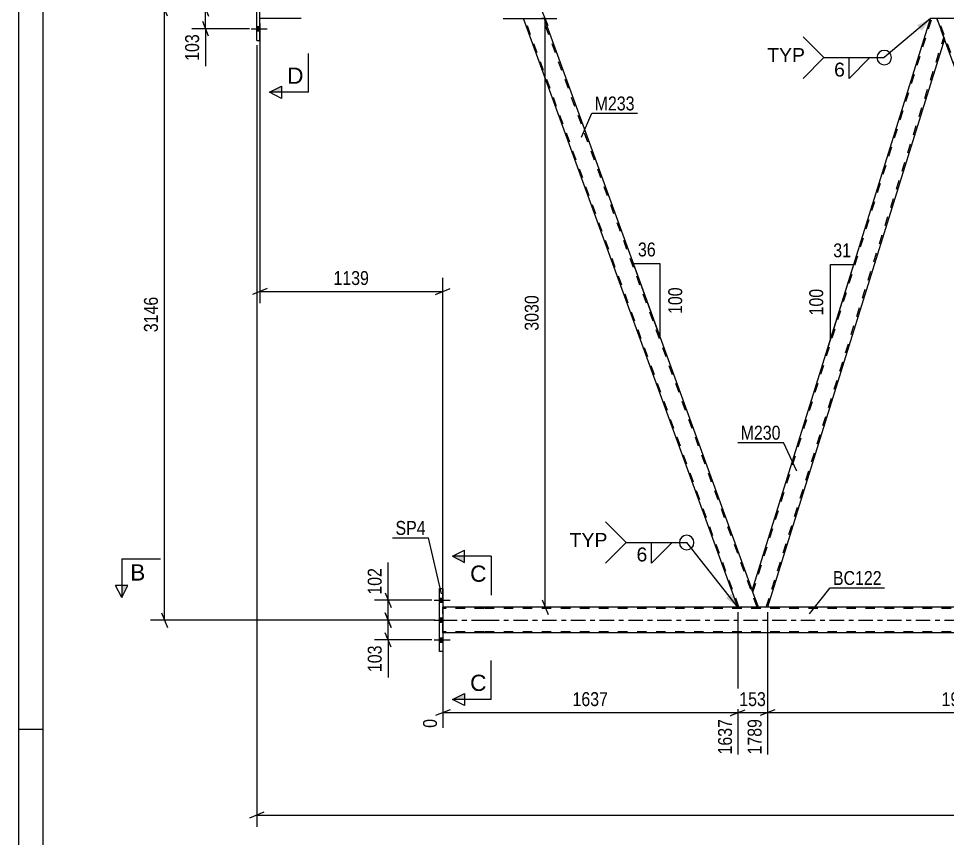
# Model space of a CAD drawing. Header units: millimetres. Extents: x 0 to 841, y 0 to 594.
# Drawn here: x 0 to 191.2, y 275.5 to 444.4 of the extents above; entities that cross this region are included whole.
import ezdxf

# ---------------------------------------------------------------- set-up
doc = ezdxf.new("R2010")
doc.units = ezdxf.units.MM
doc.linetypes.add('DXK_LINE_DOT2', pattern=[3.9198, 1.9599, -1.9599])
doc.linetypes.add('DXK_LINE_DOT3', pattern=[5.9187, 2.979, -0.9799, 0.9799, -0.9799])
doc.styles.add('Arial', font='ARIAL.TTF', dxfattribs={"height": 0.2})
doc.styles.add('Arial Narrow', font='ARIALN.TTF', dxfattribs={"height": 0.2})

# ---------------------------------------------------------------- blocks, each defined once
blk = doc.blocks.new('Unknown-272366397-1135')
at = {"color": 5, "linetype": 'Continuous'}
for p, q in [((0, 594), (0, 0)), ((5, 589), (5, 5)), ((5, 298), (0, 298))]:
    blk.add_line(p, q, dxfattribs=at)
blk = doc.blocks.new('Part-272366397-2933 - 2830')
at = {"color": 2, "linetype": 'Continuous'}
for p, q in [((148.07, 323.14), (103.95, 444.36)), ((103.95, 444.36), (108.2, 444.36)), ((108.2, 444.36), (151.06, 326.61))]:
    blk.add_line(p, q, dxfattribs=at)
at = {"color": 7, "linetype": 'DXK_LINE_DOT2'}
for p, q in [((148.32, 323.14), (104.2, 444.36)), ((108.16, 444.36), (107.69, 444.36)), ((152.07, 323.14), (107.95, 444.36)), ((152.32, 323.14), (151.06, 326.61)), ((152.32, 323.14), (148.07, 323.14))]:
    blk.add_line(p, q, dxfattribs=at)
blk = doc.blocks.new('Part-272366397-2911 - 2830')
at = {"color": 2, "linetype": 'Continuous'}
for p, q in [((49.02, 439.86), (49.02, 452.86)), ((49.02, 452.86), (49.66, 452.86)), ((49.66, 439.86), (49.66, 452.86)), ((49.02, 439.86), (49.66, 439.86))]:
    blk.add_line(p, q, dxfattribs=at)
blk = doc.blocks.new('Part-272366397-2989 - 2830')
at = {"color": 7, "linetype": 'DXK_LINE_DOT2'}
blk.add_line((49.66, 444.36), (49.66, 448.36), dxfattribs=at)
at = {"color": 2, "linetype": 'Continuous'}
blk.add_line((58.18, 444.36), (49.66, 444.36), dxfattribs=at)
blk = doc.blocks.new('Part-272366397-3005 - 2830')
at = {"color": 2, "linetype": 'Continuous'}
for p, q in [((86.69, 327), (87.33, 327)), ((86.69, 314), (86.69, 327)), ((87.33, 327), (87.33, 314)), ((87.33, 314), (86.69, 314))]:
    blk.add_line(p, q, dxfattribs=at)
blk = doc.blocks.new('Part-272366397-3033 - 2830')
at = {"color": 2, "linetype": 'Continuous'}
for p, q in [((151.06, 326.61), (187.76, 444.36)), ((189.08, 444.36), (187.76, 444.36)), ((189.08, 444.36), (190.63, 440.11)), ((190.63, 440.11), (154.17, 323.14)), ((152.32, 323.14), (151.06, 326.61))]:
    blk.add_line(p, q, dxfattribs=at)
at = {"color": 7, "linetype": 'DXK_LINE_DOT2'}
for p, q in [((151.2, 326.24), (188.01, 444.36)), ((153.92, 323.14), (190.49, 440.48)), ((154.17, 323.14), (152.32, 323.14))]:
    blk.add_line(p, q, dxfattribs=at)
blk = doc.blocks.new('Part-272366397-3038 - 2830')
at = {"color": 2, "linetype": 'Continuous'}
for p, q in [((193.34, 444.36), (189.08, 444.36)), ((235.7, 327.96), (193.34, 444.36)), ((231.45, 327.96), (190.63, 440.11))]:
    blk.add_line(p, q, dxfattribs=at)
at = {"color": 7, "linetype": 'DXK_LINE_DOT2'}
for p, q in [((190.63, 440.11), (189.08, 444.36)), ((233.46, 323.14), (189.34, 444.36)), ((193.3, 444.36), (192.83, 444.36)), ((237.2, 323.14), (193.08, 444.36)), ((233.2, 323.14), (231.45, 327.96)), ((237.46, 323.14), (235.7, 327.96)), ((237.46, 323.14), (233.2, 323.14))]:
    blk.add_line(p, q, dxfattribs=at)
blk = doc.blocks.new('Part-272366397-3078 - 2830')
at = {"color": 2, "linetype": 'Continuous'}
for p, q in [((95.85, 323.14), (87.33, 323.14)), ((228.74, 323.14), (95.95, 323.14)), ((95.85, 317.86), (87.33, 317.86)), ((228.74, 317.86), (95.95, 317.86))]:
    blk.add_line(p, q, dxfattribs=at)
at = {"color": 7, "linetype": 'DXK_LINE_DOT2'}
for p, q in [((87.33, 317.86), (87.33, 323.14)), ((95.85, 322.9), (87.33, 322.9)), ((768.21, 322.9), (95.95, 322.9)), ((95.85, 318.1), (87.33, 318.1)), ((768.21, 318.1), (95.95, 318.1))]:
    blk.add_line(p, q, dxfattribs=at)
at = {"color": 7, "linetype": 'DXK_LINE_DOT3'}
for p, q in [((87.33, 320.5), (95.85, 320.5)), ((95.95, 320.5), (768.21, 320.5))]:
    blk.add_line(p, q, dxfattribs=at)
blk = doc.blocks.new('Bolt-272366397-3118 - 2830')
at = {"linetype": 'Continuous'}
for points in [[(49.66, 450.02), (49.66, 450.9), (49.02, 450.9), (49.02, 450.02)], [(49.66, 450.02), (49.66, 450.9), (49.02, 450.9), (49.02, 450.02)], [(49.66, 450.02), (49.66, 450.9), (49.02, 450.9), (49.02, 450.02)], [(49.66, 445.92), (49.66, 446.8), (49.02, 446.8), (49.02, 445.92)], [(49.66, 445.92), (49.66, 446.8), (49.02, 446.8), (49.02, 445.92)], [(49.66, 441.82), (49.66, 442.7), (49.02, 442.7), (49.02, 441.82)], [(49.66, 441.82), (49.66, 442.7), (49.02, 442.7), (49.02, 441.82)], [(49.66, 441.82), (49.66, 442.7), (49.02, 442.7), (49.02, 441.82)]]:
    blk.add_hatch(color=1, dxfattribs=at).paths.add_polyline_path(points)
at = {"color": 1, "linetype": 'Continuous'}
for p, q in [((47.86, 450.46), (51.18, 450.46)), ((47.86, 450.46), (51.18, 450.46)), ((47.86, 450.46), (51.18, 450.46)), ((49.02, 450.9), (49.66, 450.9)), ((49.02, 450.9), (49.66, 450.9)), ((49.02, 450.9), (49.66, 450.9)), ((49.02, 450.02), (49.66, 450.02)), ((49.02, 450.02), (49.66, 450.02)), ((49.02, 450.02), (49.66, 450.02)), ((47.86, 446.36), (51.18, 446.36)), ((47.86, 446.36), (51.18, 446.36)), ((49.02, 446.8), (49.66, 446.8)), ((49.02, 446.8), (49.66, 446.8)), ((49.02, 445.92), (49.66, 445.92)), ((49.02, 445.92), (49.66, 445.92)), ((47.86, 442.26), (51.18, 442.26)), ((47.86, 442.26), (51.18, 442.26)), ((47.86, 442.26), (51.18, 442.26)), ((49.02, 442.7), (49.66, 442.7)), ((49.02, 442.7), (49.66, 442.7)), ((49.02, 442.7), (49.66, 442.7)), ((49.02, 441.82), (49.66, 441.82)), ((49.02, 441.82), (49.66, 441.82)), ((49.02, 441.82), (49.66, 441.82))]:
    blk.add_line(p, q, dxfattribs=at)
blk = doc.blocks.new('Bolt-272366397-3119 - 2830')
at = {"linetype": 'Continuous'}
for points in [[(87.33, 324.16), (87.33, 325.04), (86.69, 325.04), (86.69, 324.16)], [(87.33, 324.16), (87.33, 325.04), (86.69, 325.04), (86.69, 324.16)], [(87.33, 324.16), (87.33, 325.04), (86.69, 325.04), (86.69, 324.16)], [(87.33, 320.06), (87.33, 320.94), (86.69, 320.94), (86.69, 320.06)], [(87.33, 320.06), (87.33, 320.94), (86.69, 320.94), (86.69, 320.06)], [(87.33, 315.96), (87.33, 316.84), (86.69, 316.84), (86.69, 315.96)], [(87.33, 315.96), (87.33, 316.84), (86.69, 316.84), (86.69, 315.96)], [(87.33, 315.96), (87.33, 316.84), (86.69, 316.84), (86.69, 315.96)]]:
    blk.add_hatch(color=1, dxfattribs=at).paths.add_polyline_path(points)
at = {"color": 1, "linetype": 'Continuous'}
for p, q in [((85.53, 324.6), (88.85, 324.6)), ((85.53, 324.6), (88.85, 324.6)), ((85.53, 324.6), (88.85, 324.6)), ((86.69, 325.04), (87.33, 325.04)), ((86.69, 325.04), (87.33, 325.04)), ((86.69, 325.04), (87.33, 325.04)), ((86.69, 324.16), (87.33, 324.16)), ((86.69, 324.16), (87.33, 324.16)), ((86.69, 324.16), (87.33, 324.16)), ((85.53, 320.5), (88.85, 320.5)), ((85.53, 320.5), (88.85, 320.5)), ((86.69, 320.94), (87.33, 320.94)), ((86.69, 320.94), (87.33, 320.94)), ((86.69, 320.06), (87.33, 320.06)), ((86.69, 320.06), (87.33, 320.06)), ((85.53, 316.4), (88.85, 316.4)), ((85.53, 316.4), (88.85, 316.4)), ((85.53, 316.4), (88.85, 316.4)), ((86.69, 316.84), (87.33, 316.84)), ((86.69, 316.84), (87.33, 316.84)), ((86.69, 316.84), (87.33, 316.84)), ((86.69, 315.96), (87.33, 315.96)), ((86.69, 315.96), (87.33, 315.96)), ((86.69, 315.96), (87.33, 315.96))]:
    blk.add_line(p, q, dxfattribs=at)
blk = doc.blocks.new('StraightDimension-272366397-4164 - 2830')
at = {"color": 7, "linetype": 'Continuous'}
for p, q in [((109.02, 442.86), (107.82, 445.86)), ((99.75, 444.36), (110.82, 444.36)), ((108.42, 323.14), (108.42, 444.36)), ((107.82, 324.64), (109.02, 321.64)), ((115.92, 323.14), (105.57, 323.14))]:
    blk.add_line(p, q, dxfattribs=at)
at = {"color": 0}
blk.add_wipeout([(107.67, 388.01), (103.47, 388.01), (103.47, 379.49), (107.67, 379.49)], dxfattribs=at)
at = {"color": 3, "style": 'Arial Narrow'}
blk.add_text('3030', height=2.863, rotation=90.0002, dxfattribs=at).set_placement((107.07, 380.09))
blk = doc.blocks.new('StraightDimension-272366397-16537 - 2830')
at = {"color": 7, "linetype": 'Continuous'}
for p, q in [((75.5, 322), (76.7, 319)), ((85.1, 320.5), (73.25, 320.5)), ((76.1, 316.4), (76.1, 320.5)), ((76.7, 314.9), (75.5, 317.9)), ((85.1, 316.4), (73.25, 316.4))]:
    blk.add_line(p, q, dxfattribs=at)
at = {"color": 0}
blk.add_wipeout([(75.35, 315.88), (71.15, 315.88), (71.15, 309.19), (75.35, 309.19)], dxfattribs=at)
at = {"color": 7, "linetype": 'Continuous'}
blk.add_line((76.1, 316.4), (76.1, 308.67), dxfattribs=at)
blk.add_line((76.1, 316.4), (76.1, 308.67), dxfattribs=at)
at = {"color": 3, "style": 'Arial Narrow'}
blk.add_text('103', height=2.863, rotation=90.0002, dxfattribs=at).set_placement((74.75, 309.79))
blk = doc.blocks.new('AngleDimension-272366397-3921 - 2830')
at = {"color": 7, "linetype": 'Continuous'}
for p, q in [((167.15, 393.7), (171.97, 393.7)), ((167.15, 378.24), (171.97, 393.7)), ((167.15, 378.24), (167.15, 393.7)), ((166.67, 376.7), (167.15, 378.24))]:
    blk.add_line(p, q, dxfattribs=at)
at = {"color": 0}
for points in [[(171.99, 394.6), (171.99, 398.8), (167.13, 398.8), (167.13, 394.6)], [(166.25, 389.31), (162.05, 389.31), (162.05, 382.63), (166.25, 382.63)]]:
    blk.add_wipeout(points, dxfattribs=at)
at = {"color": 3, "style": 'Arial Narrow'}
blk.add_text('31', height=2.863, dxfattribs=at).set_placement((167.73, 395.2))
blk.add_text('100', height=2.863, rotation=90.0002, dxfattribs=at).set_placement((165.65, 383.23))
blk = doc.blocks.new('StraightDimension-272366397-3195 - 2830')
at = {"color": 7, "linetype": 'Continuous'}
for p, q in [((148.07, 322.14), (148.07, 292.82)), ((87.33, 316.86), (87.33, 298.31)), ((88.83, 302.04), (85.83, 300.84)), ((87.33, 301.44), (148.07, 301.44)), ((146.57, 300.84), (149.57, 302.04))]:
    blk.add_line(p, q, dxfattribs=at)
at = {"color": 0}
blk.add_wipeout([(121.95, 302.19), (121.95, 306.39), (113.44, 306.39), (113.44, 302.19)], dxfattribs=at)
at = {"color": 0, "linetype": 'Continuous'}
for points in [[(86.73, 300.74), (82.53, 300.74), (82.53, 297.71), (86.73, 297.71)], [(147.47, 300.74), (143.27, 300.74), (143.27, 292.22), (147.47, 292.22)]]:
    blk.add_wipeout(points, dxfattribs=at)
at = {"color": 3, "style": 'Arial Narrow'}
blk.add_text('1637', height=2.863, dxfattribs=at).set_placement((114.04, 302.79))
at = {"color": 3, "linetype": 'Continuous', "style": 'Arial Narrow'}
for s, height, p in [('0', 2.86, (86.13, 298.31)), ('1637', 2.863, (146.87, 292.82))]:
    blk.add_text(s, height=height, rotation=90.0002, dxfattribs=at).set_placement(p)
blk = doc.blocks.new('StraightDimension-272366397-3166 - 2830')
at = {"color": 7, "linetype": 'Continuous'}
for p, q in [((148.07, 322.14), (148.07, 292.82)), ((154.17, 322.14), (154.17, 292.82)), ((146.57, 300.84), (149.57, 302.04)), ((148.07, 301.44), (154.17, 301.44)), ((155.67, 302.04), (152.67, 300.84))]:
    blk.add_line(p, q, dxfattribs=at)
at = {"color": 0}
blk.add_wipeout([(154.46, 302.19), (154.46, 306.39), (147.78, 306.39), (147.78, 302.19)], dxfattribs=at)
at = {"color": 0, "linetype": 'Continuous'}
blk.add_wipeout([(153.57, 300.74), (149.37, 300.74), (149.37, 292.22), (153.57, 292.22)], dxfattribs=at)
at = {"color": 3, "style": 'Arial Narrow'}
blk.add_text('153', height=2.863, dxfattribs=at).set_placement((148.38, 302.79))
at = {"color": 3, "linetype": 'Continuous', "style": 'Arial Narrow'}
blk.add_text('1789', height=2.863, rotation=90.0002, dxfattribs=at).set_placement((152.97, 292.82))
blk = doc.blocks.new('StraightDimension-272366397-3236 - 2830')
at = {"color": 7, "linetype": 'Continuous'}
for p, q in [((154.17, 322.14), (154.17, 292.82)), ((233.2, 322.14), (233.2, 292.82)), ((155.67, 302.04), (152.67, 300.84)), ((154.17, 301.44), (233.2, 301.44)), ((231.7, 300.84), (234.7, 302.04))]:
    blk.add_line(p, q, dxfattribs=at)
at = {"color": 0}
blk.add_wipeout([(197.94, 302.19), (197.94, 306.39), (189.43, 306.39), (189.43, 302.19)], dxfattribs=at)
at = {"color": 0, "linetype": 'Continuous'}
blk.add_wipeout([(232.6, 300.74), (228.4, 300.74), (228.4, 292.22), (232.6, 292.22)], dxfattribs=at)
at = {"color": 3, "style": 'Arial Narrow'}
blk.add_text('1976', height=2.863, dxfattribs=at).set_placement((190.03, 302.79))
at = {"color": 3, "linetype": 'Continuous', "style": 'Arial Narrow'}
blk.add_text('3765', height=2.863, rotation=90.0002, dxfattribs=at).set_placement((232, 292.82))
blk = doc.blocks.new('StraightDimension-272366397-3899 - 2830')
at = {"color": 7, "linetype": 'Continuous'}
for p, q in [((49.66, 443.36), (49.66, 385.75)), ((87.33, 324.14), (87.33, 391)), ((51.16, 388.75), (48.16, 387.55)), ((85.83, 387.55), (88.83, 388.75)), ((49.66, 388.15), (87.33, 388.15))]:
    blk.add_line(p, q, dxfattribs=at)
at = {"color": 0}
blk.add_wipeout([(72.75, 388.9), (72.75, 393.1), (64.23, 393.1), (64.23, 388.9)], dxfattribs=at)
at = {"color": 3, "style": 'Arial Narrow'}
blk.add_text('1139', height=2.863, dxfattribs=at).set_placement((64.83, 389.5))
blk = doc.blocks.new('StraightDimension-272366397-4148 - 2830')
at = {"color": 7, "linetype": 'Continuous'}
for p, q in [((30.63, 444.86), (29.43, 447.86)), ((48.02, 446.36), (27.18, 446.36)), ((30.03, 320.5), (30.03, 446.36)), ((29.43, 322), (30.63, 319)), ((85.69, 320.5), (27.18, 320.5))]:
    blk.add_line(p, q, dxfattribs=at)
at = {"color": 0}
blk.add_wipeout([(29.28, 387.69), (25.08, 387.69), (25.08, 379.17), (29.28, 379.17)], dxfattribs=at)
at = {"color": 3, "style": 'Arial Narrow'}
blk.add_text('3146', height=2.863, rotation=90.0002, dxfattribs=at).set_placement((28.68, 379.77))
blk = doc.blocks.new('StraightDimension-272366397-14883 - 2830')
at = {"color": 7, "linetype": 'Continuous'}
for p, q in [((49.02, 438.86), (49.02, 277.94)), ((50.52, 280.94), (47.52, 279.74)), ((49.02, 280.34), (777.47, 280.34))]:
    blk.add_line(p, q, dxfattribs=at)
blk = doc.blocks.new('StraightDimension-272366397-16511 - 2830')
at = {"color": 7, "linetype": 'Continuous'}
for p, q in [((37.91, 447.86), (39.11, 444.86)), ((47.51, 446.36), (35.66, 446.36)), ((38.51, 442.26), (38.51, 446.36)), ((39.11, 440.76), (37.91, 443.76)), ((47.51, 442.26), (35.66, 442.26))]:
    blk.add_line(p, q, dxfattribs=at)
at = {"color": 0}
blk.add_wipeout([(37.76, 441.74), (33.56, 441.74), (33.56, 435.05), (37.76, 435.05)], dxfattribs=at)
at = {"color": 7, "linetype": 'Continuous'}
blk.add_line((38.51, 442.26), (38.51, 434.53), dxfattribs=at)
blk.add_line((38.51, 442.26), (38.51, 434.53), dxfattribs=at)
at = {"color": 3, "style": 'Arial Narrow'}
blk.add_text('103', height=2.863, rotation=90.0002, dxfattribs=at).set_placement((37.16, 435.65))
blk = doc.blocks.new('StraightDimension-272366397-16536 - 2830')
at = {"color": 7, "linetype": 'Continuous'}
for p, q in [((75.5, 326.1), (76.7, 323.1)), ((85.1, 324.6), (73.25, 324.6)), ((76.1, 320.5), (76.1, 324.6)), ((76.7, 319), (75.5, 322)), ((85.1, 320.5), (73.25, 320.5))]:
    blk.add_line(p, q, dxfattribs=at)
at = {"color": 0}
blk.add_wipeout([(75.35, 331.81), (71.15, 331.81), (71.15, 325.13), (75.35, 325.13)], dxfattribs=at)
at = {"color": 7, "linetype": 'Continuous'}
blk.add_line((76.1, 324.6), (76.1, 332.33), dxfattribs=at)
blk.add_line((76.1, 324.6), (76.1, 332.33), dxfattribs=at)
at = {"color": 3, "style": 'Arial Narrow'}
blk.add_text('102', height=2.863, rotation=90.0002, dxfattribs=at).set_placement((74.75, 325.73))
blk = doc.blocks.new('AngleDimension-272366397-16562 - 2830')
at = {"color": 7, "linetype": 'Continuous'}
for p, q in [((131.11, 381.43), (126.58, 393.88)), ((132.12, 393.88), (126.58, 393.88)), ((132.12, 378.66), (126.58, 393.88)), ((132.12, 378.66), (132.12, 393.88))]:
    blk.add_line(p, q, dxfattribs=at)
at = {"color": 0}
for points in [[(131.77, 394.78), (131.77, 398.98), (126.92, 398.98), (126.92, 394.78)], [(137.22, 389.61), (133.02, 389.61), (133.02, 382.93), (137.22, 382.93)]]:
    blk.add_wipeout(points, dxfattribs=at)
at = {"color": 3, "style": 'Arial Narrow'}
blk.add_text('36', height=2.863, dxfattribs=at).set_placement((127.52, 395.38))
blk.add_text('100', height=2.863, rotation=90.0002, dxfattribs=at).set_placement((136.62, 383.53))
blk = doc.blocks.new('Mark-272366397-2929 - 2830')
at = {"color": 0}
blk.add_wipeout([(126.83, 425.45), (126.83, 428.45), (118.61, 428.45), (118.61, 425.45)], dxfattribs=at)
blk.add_wipeout([(126.83, 425.45), (126.83, 428.45), (118.61, 428.45), (118.61, 425.45)], dxfattribs=at)
at = {"color": 30, "linetype": 'Continuous'}
for p, q in [((115.89, 419.96), (118.01, 424.85)), ((118.01, 424.85), (127.43, 424.85))]:
    blk.add_line(p, q, dxfattribs=at)
at = {"color": 3, "style": 'Arial Narrow'}
blk.add_text('M233', height=2.863, dxfattribs=at).set_placement((118.61, 425.45))
blk = doc.blocks.new('WeldMark-272366397-4262 - 2830')
at = {"linetype": 'Continuous'}
blk.add_hatch(color=30, dxfattribs=at).paths.add_polyline_path([(184.99, 443), (187.76, 444.36), (185.95, 441.85)])
at = {"color": 30, "linetype": 'Continuous'}
blk.add_line((187.76, 444.36), (178.22, 436.32), dxfattribs=at)
at = {"color": 3, "linetype": 'Continuous'}
for q in [(161.51, 440.6), (161.51, 432.03)]:
    blk.add_line((165.8, 436.32), q, dxfattribs=at)
for start, end in [(90, 270), (270, 90)]:
    blk.add_arc((178.22, 436.32), 1.5, start, end, dxfattribs=at)
at = {"color": 0}
blk.add_wipeout([(170.32, 432.22), (170.32, 435.62), (167.7, 435.62), (167.7, 432.22)], dxfattribs=at)
at = {"color": 30, "linetype": 'Continuous'}
blk.add_line((165.8, 436.32), (178.22, 436.32), dxfattribs=at)
at = {"color": 3, "linetype": 'Continuous'}
for p, q in [((170.98, 436.32), (175.26, 436.32)), ((175.26, 436.32), (170.98, 432.03)), ((170.98, 432.03), (170.98, 436.32))]:
    blk.add_line(p, q, dxfattribs=at)
at = {"color": 3, "style": 'Arial'}
blk.add_text('6', height=2.87, dxfattribs=at).set_placement((167.9, 432.42))
at = {"color": 0, "linetype": 'Continuous'}
blk.add_wipeout([(161.9, 435.42), (161.9, 438.42), (154.12, 438.42), (154.12, 435.42)], dxfattribs=at)
blk.add_wipeout([(161.9, 435.42), (161.9, 438.42), (154.12, 438.42), (154.12, 435.42)], dxfattribs=at)
at = {"color": 3, "linetype": 'Continuous', "style": 'Arial'}
blk.add_text('TYP', height=2.865, dxfattribs=at).set_placement((154.12, 435.42))
blk = doc.blocks.new('SectionMark-272366397-4234 - 2830')
at = {"linetype": 'Continuous'}
blk.add_hatch(color=6, dxfattribs=at).paths.add_polyline_path([(21.23, 327.64), (22.48, 327.64), (21.23, 325.14)])
at = {"color": 6, "linetype": 'Continuous'}
for p, q in [((21.23, 333.14), (29.23, 333.14)), ((21.23, 333.14), (21.23, 325.14)), ((21.23, 325.14), (19.98, 327.64)), ((22.48, 327.64), (19.98, 327.64)), ((21.23, 325.14), (22.48, 327.64))]:
    blk.add_line(p, q, dxfattribs=at)
at = {"color": 0, "linetype": 'Continuous'}
blk.add_wipeout([(26.09, 328.64), (26.09, 332.14), (22.98, 332.14), (22.98, 328.64)], dxfattribs=at)
at = {"color": 3, "linetype": 'Continuous', "style": 'Arial'}
blk.add_text('B', height=3.34, dxfattribs=at).set_placement((22.98, 328.64))
blk = doc.blocks.new('SectionMark-272366397-4230 - 2830')
at = {"linetype": 'Continuous'}
for points in [[(54.16, 469.63), (54.16, 468.38), (51.66, 469.63)], [(54.16, 430.43), (54.16, 429.18), (51.66, 429.18)]]:
    blk.add_hatch(color=6, dxfattribs=at).paths.add_polyline_path(points)
at = {"color": 6, "linetype": 'Continuous'}
for p, q in [((51.66, 469.63), (54.16, 470.88)), ((54.16, 468.38), (54.16, 470.88)), ((59.66, 469.63), (51.66, 469.63)), ((51.66, 469.63), (54.16, 468.38)), ((59.66, 469.63), (59.66, 461.63)), ((59.66, 429.18), (59.66, 437.18)), ((51.66, 429.18), (54.16, 430.43)), ((54.16, 430.43), (54.16, 427.93)), ((59.66, 429.18), (51.66, 429.18)), ((54.16, 427.93), (51.66, 429.18))]:
    blk.add_line(p, q, dxfattribs=at)
at = {"color": 0, "linetype": 'Continuous'}
for points in [[(58.66, 464.38), (58.66, 467.88), (55.29, 467.88), (55.29, 464.38)], [(58.66, 430.93), (58.66, 434.43), (55.29, 434.43), (55.29, 430.93)]]:
    blk.add_wipeout(points, dxfattribs=at)
at = {"color": 3, "linetype": 'Continuous', "style": 'Arial'}
for p in [(55.29, 464.38), (55.29, 430.93)]:
    blk.add_text('D', height=3.34, dxfattribs=at).set_placement(p)
blk = doc.blocks.new('Mark-272366397-3001 - 2830')
at = {"color": 0}
blk.add_wipeout([(83.81, 338.05), (83.81, 341.05), (77.6, 341.05), (77.6, 338.05)], dxfattribs=at)
blk.add_wipeout([(83.81, 338.05), (83.81, 341.05), (77.6, 341.05), (77.6, 338.05)], dxfattribs=at)
at = {"color": 30, "linetype": 'Continuous'}
for p in [(77, 337.45), (87.04, 325.87)]:
    blk.add_line(p, (84.41, 337.45), dxfattribs=at)
at = {"color": 3, "style": 'Arial Narrow'}
blk.add_text('SP4', height=2.863, dxfattribs=at).set_placement((77.6, 338.05))
blk = doc.blocks.new('Mark-272366397-3029 - 2830')
at = {"color": 0}
blk.add_wipeout([(156.88, 357.65), (156.88, 360.65), (148.66, 360.65), (148.66, 357.65)], dxfattribs=at)
blk.add_wipeout([(156.88, 357.65), (156.88, 360.65), (148.66, 360.65), (148.66, 357.65)], dxfattribs=at)
at = {"color": 30, "linetype": 'Continuous'}
for p in [(148.06, 357.05), (160.24, 351.13)]:
    blk.add_line(p, (157.48, 357.05), dxfattribs=at)
at = {"color": 3, "style": 'Arial Narrow'}
blk.add_text('M230', height=2.863, dxfattribs=at).set_placement((148.66, 357.65))
blk = doc.blocks.new('Mark-272366397-3074 - 2830')
at = {"color": 0}
blk.add_wipeout([(177.71, 327.73), (177.71, 330.73), (167.66, 330.73), (167.66, 327.73)], dxfattribs=at)
blk.add_wipeout([(177.71, 327.73), (177.71, 330.73), (167.66, 330.73), (167.66, 327.73)], dxfattribs=at)
at = {"color": 30, "linetype": 'Continuous'}
for p, q in [((162.85, 321.78), (167.06, 327.13)), ((167.06, 327.13), (178.31, 327.13))]:
    blk.add_line(p, q, dxfattribs=at)
at = {"color": 3, "style": 'Arial Narrow'}
blk.add_text('BC122', height=2.863, dxfattribs=at).set_placement((167.66, 327.73))
blk = doc.blocks.new('SectionMark-272366397-4232 - 2830')
at = {"linetype": 'Continuous'}
for points in [[(91.83, 333.64), (91.83, 332.39), (89.33, 333.64)], [(91.83, 305.41), (91.83, 304.16), (89.33, 304.16)]]:
    blk.add_hatch(color=6, dxfattribs=at).paths.add_polyline_path(points)
at = {"color": 6, "linetype": 'Continuous'}
for p, q in [((89.33, 333.64), (91.83, 334.89)), ((91.83, 332.39), (91.83, 334.89)), ((97.33, 333.64), (89.33, 333.64)), ((89.33, 333.64), (91.83, 332.39)), ((97.33, 333.64), (97.33, 325.64)), ((97.33, 304.16), (97.33, 312.16)), ((89.33, 304.16), (91.83, 305.41)), ((97.33, 304.16), (89.33, 304.16)), ((91.83, 302.91), (89.33, 304.16)), ((91.83, 305.41), (91.83, 302.91))]:
    blk.add_line(p, q, dxfattribs=at)
at = {"color": 0, "linetype": 'Continuous'}
for points in [[(96.33, 328.39), (96.33, 331.89), (92.96, 331.89), (92.96, 328.39)], [(96.33, 305.91), (96.33, 309.41), (92.96, 309.41), (92.96, 305.91)]]:
    blk.add_wipeout(points, dxfattribs=at)
at = {"color": 3, "linetype": 'Continuous', "style": 'Arial'}
for p in [(92.96, 328.39), (92.96, 305.91)]:
    blk.add_text('C', height=3.34, dxfattribs=at).set_placement(p)
blk = doc.blocks.new('WeldMark-272366397-4249 - 2830')
at = {"linetype": 'Continuous'}
blk.add_hatch(color=30, dxfattribs=at).paths.add_polyline_path([(146.8, 325.96), (148.07, 323.14), (145.62, 325.03)])
at = {"color": 3, "linetype": 'Continuous'}
for q in [(120.84, 340.76), (120.84, 332.19)]:
    blk.add_line((125.12, 336.47), q, dxfattribs=at)
at = {"color": 30, "linetype": 'Continuous'}
blk.add_line((148.07, 323.14), (137.55, 336.47), dxfattribs=at)
at = {"color": 3, "linetype": 'Continuous'}
for start, end in [(90, 270), (270, 90)]:
    blk.add_arc((137.55, 336.47), 1.5, start, end, dxfattribs=at)
at = {"color": 0}
blk.add_wipeout([(129.65, 332.37), (129.65, 335.77), (127.02, 335.77), (127.02, 332.37)], dxfattribs=at)
at = {"color": 30, "linetype": 'Continuous'}
blk.add_line((125.12, 336.47), (137.55, 336.47), dxfattribs=at)
at = {"color": 3, "linetype": 'Continuous'}
for p, q in [((130.3, 336.47), (134.59, 336.47)), ((134.59, 336.47), (130.3, 332.19)), ((130.3, 332.19), (130.3, 336.47))]:
    blk.add_line(p, q, dxfattribs=at)
at = {"color": 3, "style": 'Arial'}
blk.add_text('6', height=2.87, dxfattribs=at).set_placement((127.22, 332.57))
at = {"color": 0, "linetype": 'Continuous'}
blk.add_wipeout([(121.22, 335.57), (121.22, 338.57), (113.45, 338.57), (113.45, 335.57)], dxfattribs=at)
blk.add_wipeout([(121.22, 335.57), (121.22, 338.57), (113.45, 338.57), (113.45, 335.57)], dxfattribs=at)
at = {"color": 3, "linetype": 'Continuous', "style": 'Arial'}
blk.add_text('TYP', height=2.865, dxfattribs=at).set_placement((113.45, 335.57))

msp = doc.modelspace()

# ---------------------------------------------------------------- block references
for name in ['Unknown-272366397-1135', 'Part-272366397-2911 - 2830', 'Bolt-272366397-3118 - 2830', 'Part-272366397-2989 - 2830', 'Part-272366397-2933 - 2830', 'Part-272366397-3033 - 2830', 'Part-272366397-3038 - 2830', 'Part-272366397-3005 - 2830', 'Bolt-272366397-3119 - 2830', 'Part-272366397-3078 - 2830']:
    msp.add_blockref(name, (0, 0))

# ---------------------------------------------------------------- next in the draw order: block references
for name in ['StraightDimension-272366397-4164 - 2830', 'StraightDimension-272366397-3899 - 2830', 'AngleDimension-272366397-3921 - 2830', 'StraightDimension-272366397-16537 - 2830']:
    msp.add_blockref(name, (0, 0))

# ---------------------------------------------------------------- next in the draw order: block references
msp.add_blockref('StraightDimension-272366397-3195 - 2830', (0, 0))

# ---------------------------------------------------------------- next in the draw order: block references
for name in ['StraightDimension-272366397-4148 - 2830', 'StraightDimension-272366397-3166 - 2830']:
    msp.add_blockref(name, (0, 0))

# ---------------------------------------------------------------- next in the draw order: block references
msp.add_blockref('StraightDimension-272366397-3236 - 2830', (0, 0))

# ---------------------------------------------------------------- next in the draw order: block references
msp.add_blockref('StraightDimension-272366397-14883 - 2830', (0, 0))

# ---------------------------------------------------------------- next in the draw order: block references
for name in ['SectionMark-272366397-4230 - 2830', 'StraightDimension-272366397-16511 - 2830', 'WeldMark-272366397-4262 - 2830', 'Mark-272366397-2929 - 2830', 'AngleDimension-272366397-16562 - 2830', 'Mark-272366397-3029 - 2830', 'StraightDimension-272366397-16536 - 2830']:
    msp.add_blockref(name, (0, 0))

# ---------------------------------------------------------------- next in the draw order: block references
msp.add_blockref('SectionMark-272366397-4234 - 2830', (0, 0))

# ---------------------------------------------------------------- next in the draw order: block references
for name in ['Mark-272366397-3001 - 2830', 'WeldMark-272366397-4249 - 2830', 'SectionMark-272366397-4232 - 2830', 'Mark-272366397-3074 - 2830']:
    msp.add_blockref(name, (0, 0))

doc.saveas('drawing.dxf')
